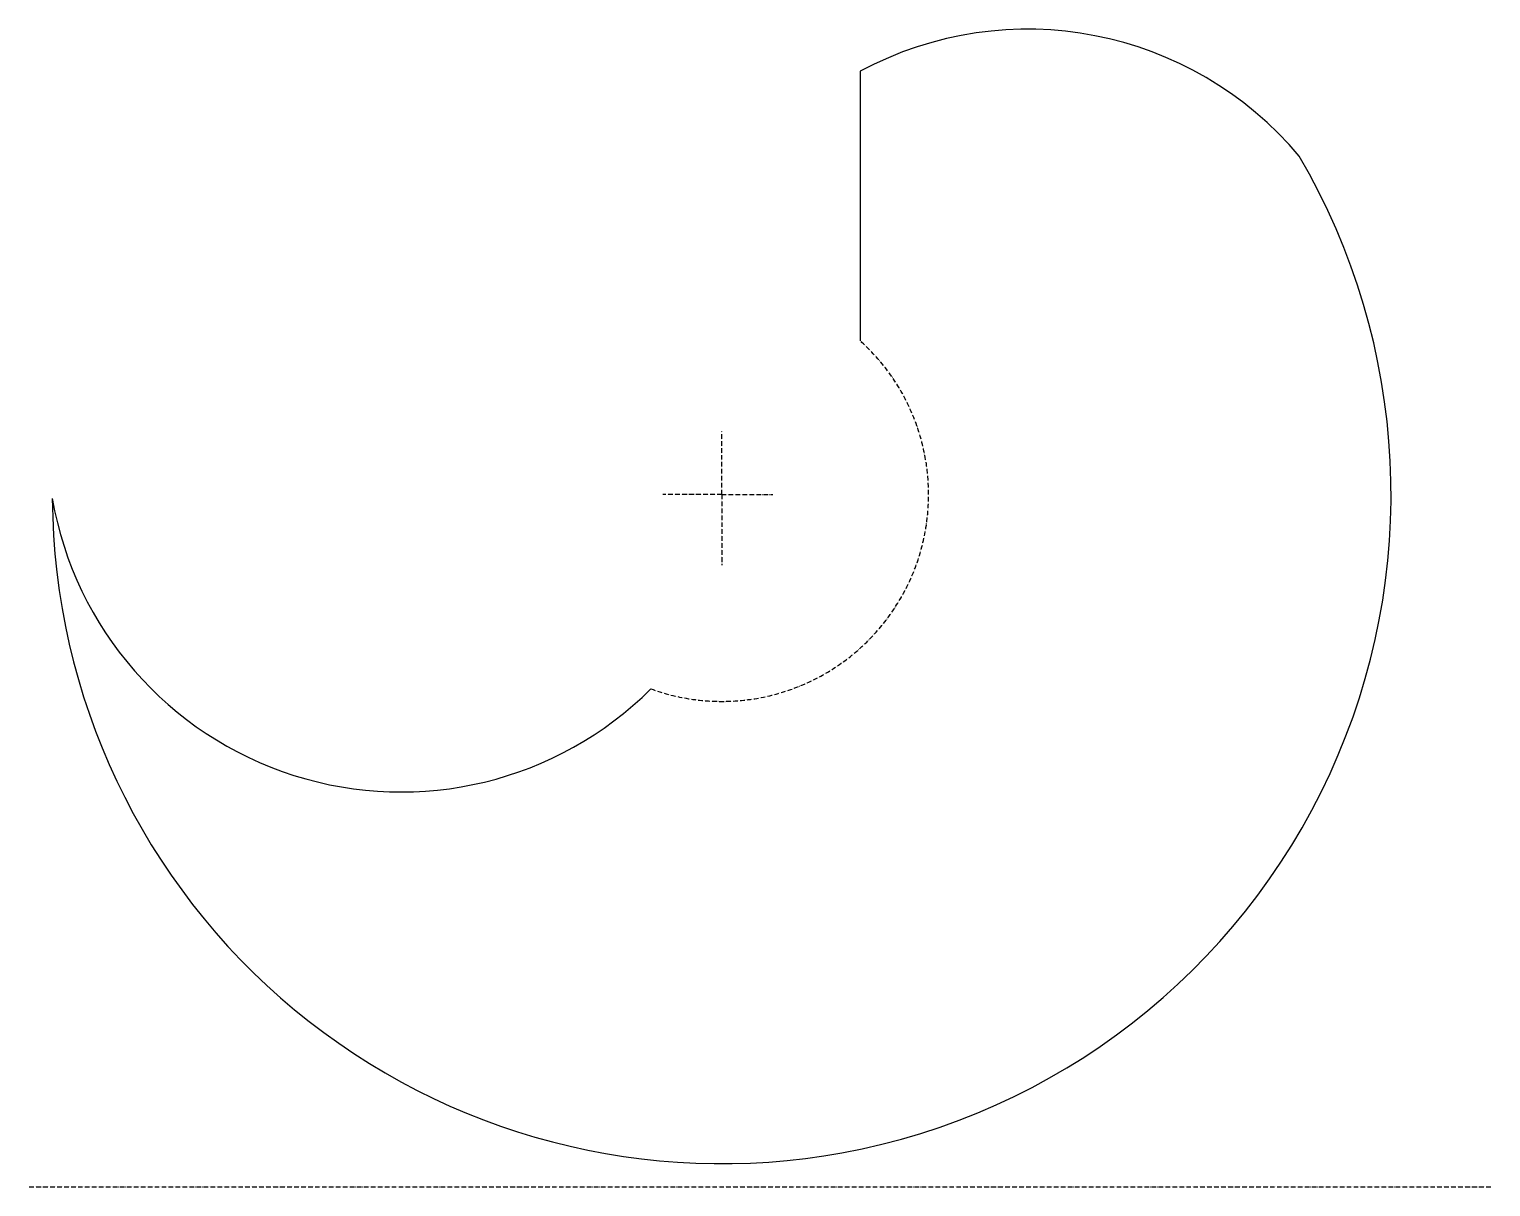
# Model space of a CAD drawing. Extents: x 0 to 3166, y 0 to 2508.
import ezdxf

# ---------------------------------------------------------------- set-up
doc = ezdxf.new("R2010")
doc.units = 0
doc.linetypes.add('GEN7', pattern=[15, 10, -2.5, 0, -2.5])
doc.layers.add('7', color=4, linetype='GEN7')

msp = doc.modelspace()

# ---------------------------------------------------------------- linework, layer by layer
at = {"layer": '7', "linetype": 'CONTINUOUS'}
msp.add_line((1800, 2417), (1800, 1833), dxfattribs=at)
at = {"layer": '7'}
for p, q in [((1500, 1500), (1500, 1636.3)), ((1500, 1500), (1372.4, 1500)), ((1500, 1500), (1500, 1346.8)), ((1500, 1500), (1610.6, 1500)), ((0, 0), (3166, 0))]:
    msp.add_line(p, q, dxfattribs=at)
at = {"layer": '7', "linetype": 'CONTINUOUS'}
for centre, radius, start, end in [((2162.5, 1741.1), 767, 39.862, 118.2038), ((1500, 1500), 1450, 280.3535, 30.353), ((805.7, 1622.4), 767, 189.862, 314.8622), ((1500, 1500), 1450, 180.3556, 280.3535)]:
    msp.add_arc(centre, radius, start, end, dxfattribs=at)
at = {"layer": '7'}
msp.add_arc((1500, 1500), 448.2, 250.0045, 47.987, dxfattribs=at)

doc.saveas('drawing.dxf')
